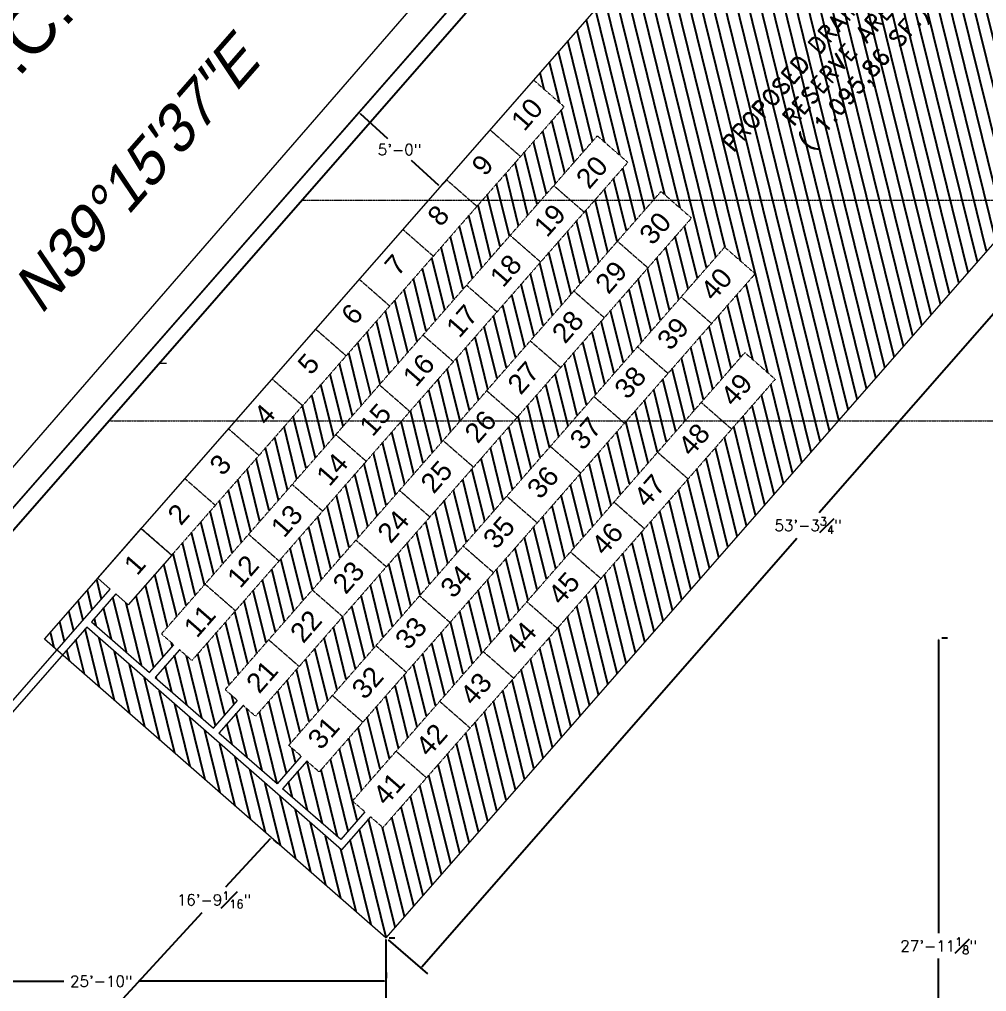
# Model space of a CAD drawing. Header units: inches. Extents: x 437 to 8681, y 26 to 3302.
# Drawn here: x 1110 to 1636, y 1952 to 2480 of the extents above; entities that cross this region are included whole.
import ezdxf

# ---------------------------------------------------------------- set-up
doc = ezdxf.new("R2010")
doc.units = ezdxf.units.IN
doc.header["$MEASUREMENT"] = 0
doc.linetypes.add('HIDDEN2', pattern=[0.1875, 0.125, -0.0625])
doc.linetypes.add('PHANTOM2', pattern=[1.25, 0.625, -0.125, 0.125, -0.125, 0.125, -0.125])
for name, color, linetype, lineweight in [('8TEXTBOLD', 181, 'Continuous', 13), ('9TEXTLIGHT', 7, 'Continuous', 5), ('BOUNDARY', 150, 'Continuous', 53), ('COLOR PARA ELEVACIONES INICIAL', 7, 'Continuous', 9), ('FENCE', 1, 'FENCE_LINE', 9), ('PLANTA BLANCA', 7, 'Continuous', 0), ('TEXTURE', 8, 'Continuous', 0)]:
    doc.layers.add(name, color=color, linetype=linetype, lineweight=lineweight)
doc.layers.add('DIMENSION', color=1, linetype='Continuous')
doc.layers.add('TEXT', color=7, linetype='Continuous')
doc.styles.add('20- 1.20', font='stylu.ttf', dxfattribs={"oblique": 15, "height": 1.2})
doc.styles.add('PDF Arial', font='arial.ttf')
doc.styles.add('ROMAND-0.15', font='romand.shx', dxfattribs={"height": 9.6})
doc.styles.add('ROMANS', font='romans.shx')
doc.styles.get("Standard").update_dxf_attribs({"font": 'arial.ttf'})
doc.styles.add('VERDANA', font='verdana.ttf')
doc.linetypes.add('FENCE_LINE', pattern='A,0.5,-0.1,["X",Standard,S=0.1,R=0,X=-0.1,Y=-0.05],-0.001', length=0.601)
doc.dimstyles.new('SMALLER DIM', dxfattribs={"dimscale": 64, "dimtxt": 0.09375, "dimasz": 0.015625, "dimexe": 0.075, "dimexo": 0.02625, "dimgap": 0.0375, "dimtad": 0, "dimtih": 1, "dimtoh": 1, "dimdec": 4, "dimzin": 3, "dimdsep": 46, "dimlunit": 4, "dimtxsty": 'ROMANS', "dimcen": 0.0375, "dimclrd": 256, "dimclre": 256, "dimclrt": 7, "dimadec": 0, "dimazin": 0, "dimtfac": 0.75, "dimtdec": 4, "dimtmove": 0, "dimatfit": 3, "dimfxl": 1, "dimfrac": 1, "dimtolj": 1, "dimtzin": 0, "dimlwd": -1, "dimlwe": -1, "dimarcsym": 1})

# ---------------------------------------------------------------- blocks, each defined once
blk = doc.blocks.new('*D63')
at = {"layer": 'DIMENSION', "transparency": 16777216}
for p, q in [((999.23, 1959.07), (999.23, 1962.19)), ((1309.23, 1959.07), (1309.23, 1962.19)), ((1000.23, 1957.39), (1133.97, 1957.39)), ((1308.23, 1957.39), (1174.49, 1957.39))]:
    blk.add_line(p, q, dxfattribs=at)
for points in [[(1000.23, 1957.55), (1000.23, 1957.22), (999.23, 1957.39)], [(1308.23, 1957.55), (1308.23, 1957.22), (1309.23, 1957.39)]]:
    blk.add_solid(points, dxfattribs=at)
at = {"layer": 'DIMENSION', "color": 7, "transparency": 16777216, "insert": (1154.23, 1957.39), "char_height": 6, "attachment_point": 5, "style": 'ROMANS'}
blk.add_mtext('\\A1;25\'-10"', dxfattribs=at)
blk = doc.blocks.new('*D101')
at = {"layer": 'DIMENSION', "transparency": 16777216}
for p, q in [((1295.39, 2431.17), (1297.5, 2433.47)), ((1294.99, 2429.26), (1309.87, 2415.65)), ((1337.8, 2390.09), (1322.92, 2403.7)), ((1339.67, 2390.65), (1341.78, 2392.96))]:
    blk.add_line(p, q, dxfattribs=at)
for points in [[(1295.11, 2429.38), (1294.88, 2429.14), (1294.25, 2429.93)], [(1337.91, 2390.21), (1337.68, 2389.97), (1338.53, 2389.41)]]:
    blk.add_solid(points, dxfattribs=at)
at = {"layer": 'DIMENSION', "color": 7, "transparency": 16777216, "insert": (1316.39, 2409.67), "char_height": 6, "attachment_point": 5, "style": 'ROMANS'}
blk.add_mtext('\\A1;5\'-0"', dxfattribs=at)
blk = doc.blocks.new('*D107')
at = {"layer": 'DIMENSION', "transparency": 16777216}
for p, q in [((1246.05, 2034.74), (1221.87, 2008.49)), ((1247.97, 2034.34), (1250.26, 2032.22)), ((1111.19, 1888.35), (1209.16, 1994.69)), ((1111.75, 1886.47), (1114.04, 1884.36))]:
    blk.add_line(p, q, dxfattribs=at)
for points in [[(1245.93, 2034.85), (1246.18, 2034.63), (1246.73, 2035.48)], [(1111.06, 1888.46), (1111.31, 1888.23), (1110.51, 1887.61)]]:
    blk.add_solid(points, dxfattribs=at)
at = {"layer": 'DIMENSION', "color": 7, "transparency": 16777216, "insert": (1215.51, 2001.59), "char_height": 6, "attachment_point": 5, "style": 'ROMANS'}
blk.add_mtext('\\A1;16\'-9{\\H0.75x;\\S1#16;}"', dxfattribs=at)
blk = doc.blocks.new('*D119')
at = {"layer": 'DIMENSION', "transparency": 16777216}
for p, q in [((1609.5, 2143.12), (1609.5, 1983.46)), ((1611.18, 2144.12), (1614.3, 2144.12)), ((1609.5, 1810), (1609.5, 1969.66)), ((1611.18, 1809), (1614.3, 1809))]:
    blk.add_line(p, q, dxfattribs=at)
for points in [[(1609.33, 2143.12), (1609.67, 2143.12), (1609.5, 2144.12)], [(1609.33, 1810), (1609.67, 1810), (1609.5, 1809)]]:
    blk.add_solid(points, dxfattribs=at)
at = {"layer": 'DIMENSION', "color": 7, "transparency": 16777216, "insert": (1609.5, 1976.56), "char_height": 6, "attachment_point": 5, "style": 'ROMANS'}
blk.add_mtext('\\A1;27\'-11{\\H0.75x;\\S1#8;}"', dxfattribs=at)
blk = doc.blocks.new('*D120')
at = {"layer": 'DIMENSION', "transparency": 16777216}
for p, q in [((1309, 1980.01), (1309, 1941.2)), ((1310.68, 1981.01), (1313.8, 1981.01)), ((1309, 1888.59), (1309, 1927.4)), ((1300.91, 1887.59), (1313.8, 1887.59))]:
    blk.add_line(p, q, dxfattribs=at)
for points in [[(1308.83, 1980.01), (1309.17, 1980.01), (1309, 1981.01)], [(1308.83, 1888.59), (1309.17, 1888.59), (1309, 1887.59)]]:
    blk.add_solid(points, dxfattribs=at)
at = {"layer": 'DIMENSION', "color": 7, "transparency": 16777216, "insert": (1309, 1934.3), "char_height": 6, "attachment_point": 5, "style": 'ROMANS'}
blk.add_mtext('\\A1;7\'-9{\\H0.75x;\\S7#16;}"', dxfattribs=at)
blk = doc.blocks.new('*D121')
at = {"layer": 'DIMENSION', "transparency": 16777216}
for p, q in [((1731.47, 2461.45), (1752.74, 2442.85)), ((1748.47, 2445.26), (1544.55, 2212.14)), ((1328.57, 1965.22), (1532.48, 2198.34)), ((1310.26, 1979.91), (1331.53, 1961.31))]:
    blk.add_line(p, q, dxfattribs=at)
for points in [[(1748.34, 2445.37), (1748.59, 2445.15), (1749.12, 2446.01)], [(1328.45, 1965.33), (1328.7, 1965.11), (1327.91, 1964.47)]]:
    blk.add_solid(points, dxfattribs=at)
at = {"layer": 'DIMENSION', "color": 7, "transparency": 16777216, "insert": (1538.52, 2205.24), "char_height": 6, "attachment_point": 5, "style": 'ROMANS'}
blk.add_mtext('\\A1;53\'-3{\\H0.75x;\\S3#4;}"', dxfattribs=at)

msp = doc.modelspace()

# ---------------------------------------------------------------- hatches: boundary and pattern name
at = {"layer": 'DIMENSION', "transparency": 33554687}
h = msp.add_hatch(dxfattribs=at)
h.set_pattern_fill('ANSI31', color=8, scale=50, angle=238.8234663)
h.set_pattern_definition([(283.82347, (3198.944, 1755.626), (6.068978, 1.49332), [])])
h.paths.add_polyline_path([(1440.51731, 2402.72945), (1416.81559, 2375.6328), (1393.11386, 2348.53615), (1369.41214, 2321.43951), (1345.71041, 2294.34286), (1322.00869, 2267.24622), (1298.30696, 2240.14957), (1274.60524, 2213.05292), (1250.90351, 2185.95628), (1227.20179, 2158.85963), (1203.50006, 2131.76298), (1196.71541, 2137.69759), (1183.53496, 2122.62924), (1215.1687, 2094.95887), (1228.34915, 2110.02722), (1221.56449, 2115.96183), (1245.26622, 2143.05848), (1268.96794, 2170.15513), (1292.66967, 2197.25177), (1316.37139, 2224.34842), (1340.07312, 2251.44507), (1363.77484, 2278.54171), (1387.47657, 2305.63836), (1411.17829, 2332.735), (1434.88002, 2359.83165), (1458.58174, 2386.9283), (1475.1408, 2372.44391), (1451.43908, 2345.34726), (1427.73735, 2318.25062), (1404.03563, 2291.15397), (1380.3339, 2264.05732), (1356.63218, 2236.96068), (1332.93045, 2209.86403), (1309.22873, 2182.76739), (1285.52701, 2155.67074), (1261.82528, 2128.57409), (1238.12356, 2101.47745), (1231.3389, 2107.41206), (1218.15845, 2092.3437), (1249.79219, 2064.67333), (1262.97264, 2079.74169), (1256.18799, 2085.6763), (1279.88971, 2112.77294), (1303.59144, 2139.86959), (1327.29316, 2166.96624), (1350.99489, 2194.06288), (1374.69661, 2221.15953), (1398.39834, 2248.25617), (1422.10006, 2275.35282), (1445.80178, 2302.44947), (1469.50351, 2329.54611), (1493.20523, 2356.64276), (1509.7643, 2342.15837), (1486.06257, 2315.06173), (1462.36085, 2287.96508), (1438.65912, 2260.86843), (1414.9574, 2233.77179), (1391.25567, 2206.67514), (1367.55395, 2179.57849), (1343.85222, 2152.48185), (1320.1505, 2125.3852), (1296.44877, 2098.28856), (1272.74705, 2071.19191), (1265.96239, 2077.12652), (1252.78194, 2062.05816), (1284.41568, 2034.38779), (1297.59613, 2049.45615), (1290.81148, 2055.39076), (1314.5132, 2082.48741), (1338.21493, 2109.58405), (1361.91665, 2136.6807), (1385.61838, 2163.77734), (1409.3201, 2190.87399), (1433.02183, 2217.97064), (1456.72355, 2245.06728), (1480.42528, 2272.16393), (1504.127, 2299.26058), (1520.68606, 2284.77619), (1496.98434, 2257.67954), (1473.28261, 2230.5829), (1449.58089, 2203.48625), (1425.87916, 2176.3896), (1402.17744, 2149.29296), (1378.47572, 2122.19631), (1354.77399, 2095.09966), (1331.07227, 2068.00302), (1314.5132, 2082.48741), (1290.81148, 2055.39076), (1297.59613, 2049.45615), (1284.41568, 2034.38779), (1252.78194, 2062.05816), (1265.96239, 2077.12652), (1272.74705, 2071.19191), (1296.44877, 2098.28856), (1279.88971, 2112.77294), (1256.18799, 2085.6763), (1262.97264, 2079.74169), (1249.79219, 2064.67333), (1218.15845, 2092.3437), (1231.3389, 2107.41206), (1238.12356, 2101.47745), (1261.82528, 2128.57409), (1245.26622, 2143.05848), (1221.56449, 2115.96183), (1228.34915, 2110.02722), (1215.1687, 2094.95887), (1183.53496, 2122.62924), (1196.71541, 2137.69759), (1203.50006, 2131.76298), (1227.20179, 2158.85963), (1210.64273, 2173.34402), (1234.34445, 2200.44066), (1258.04618, 2227.53731), (1281.7479, 2254.63396), (1305.44963, 2281.7306), (1329.15135, 2308.82725), (1352.85307, 2335.9239), (1376.5548, 2363.02054), (1400.25652, 2390.11719), (1423.95825, 2417.21383)], flags=16)
h.paths.add_polyline_path([(1421.84346, 2381.45298), (1436.39039, 2398.08354), (1419.70459, 2412.67878), (1405.15767, 2396.04822)], flags=8)
h.paths.add_polyline_path([(1398.13597, 2354.34975), (1412.6829, 2370.98031), (1395.99711, 2385.57555), (1381.45018, 2368.94499)], flags=8)
h.paths.add_polyline_path([(1374.22841, 2327.01778), (1388.77534, 2343.64834), (1372.08955, 2358.24358), (1357.54262, 2341.61302)], flags=8)
h.paths.add_polyline_path([(1350.45894, 2299.56503), (1365.00586, 2316.19559), (1348.32007, 2330.79083), (1333.77314, 2314.16027)], flags=24)
h.paths.add_polyline_path([(1500.57759, 2263.38238), (1515.12451, 2280.01294), (1498.43872, 2294.60818), (1483.89179, 2277.97762)], flags=8)
h.paths.add_polyline_path([(1477.48163, 2236.21494), (1492.02856, 2252.8455), (1475.34277, 2267.44074), (1460.79584, 2250.81018)], flags=8)
h.paths.add_polyline_path([(1453.38296, 2208.38585), (1467.92989, 2225.01641), (1451.2441, 2239.61165), (1436.69717, 2222.98109)], flags=8)
h.paths.add_polyline_path([(1430.32489, 2182.30369), (1444.87182, 2198.93425), (1428.18603, 2213.52949), (1413.6391, 2196.89893)], flags=8)
h.paths.add_polyline_path([(1406.74652, 2155.34807), (1421.29345, 2171.97863), (1404.60766, 2186.57387), (1390.06073, 2169.94331)], flags=8)
h.paths.add_polyline_path([(1383.30624, 2128.27166), (1397.85316, 2144.90222), (1381.16737, 2159.49746), (1366.62044, 2142.8669)], flags=8)
h.paths.add_polyline_path([(1358.92588, 2100.68897), (1373.47281, 2117.31953), (1356.78701, 2131.91477), (1342.24009, 2115.28421)], flags=8)
h.paths.add_polyline_path([(1334.83273, 2072.85505), (1349.37966, 2089.48561), (1332.69387, 2104.08085), (1318.14694, 2087.45029)], flags=8)
h.paths.add_polyline_path([(1311.58355, 2046.27577), (1326.13048, 2062.90633), (1309.44469, 2077.50157), (1294.89776, 2060.87101)], flags=24)
h.paths.add_polyline_path([(1489.67941, 2320.78764), (1504.22634, 2337.4182), (1487.54055, 2352.01344), (1472.99362, 2335.38288)], flags=8)
h.paths.add_polyline_path([(1465.80564, 2293.50545), (1480.35257, 2310.13601), (1463.66678, 2324.73125), (1449.11985, 2308.10069)], flags=8)
h.paths.add_polyline_path([(1442.55646, 2266.92617), (1457.10339, 2283.55673), (1440.4176, 2298.15197), (1425.87067, 2281.52141)], flags=8)
h.paths.add_polyline_path([(1418.31971, 2239.21786), (1432.86664, 2255.84842), (1416.18085, 2270.44366), (1401.63392, 2253.8131)], flags=8)
h.paths.add_polyline_path([(1395.07053, 2212.63858), (1409.61746, 2229.26914), (1392.93167, 2243.86438), (1378.38474, 2227.23382)], flags=8)
h.paths.add_polyline_path([(1371.16297, 2185.30662), (1385.7099, 2201.93718), (1369.02411, 2216.53242), (1354.47718, 2199.90186)], flags=8)
h.paths.add_polyline_path([(1347.91379, 2158.72734), (1362.46072, 2175.3579), (1345.77493, 2189.95314), (1331.228, 2173.32258)], flags=8)
h.paths.add_polyline_path([(1323.34785, 2130.64269), (1337.89478, 2147.27325), (1321.20899, 2161.86849), (1306.66206, 2145.23793)], flags=8)
h.paths.add_polyline_path([(1299.72861, 2103.64034), (1314.27554, 2120.2709), (1297.58974, 2134.86614), (1283.04282, 2118.23558)], flags=8)
h.paths.add_polyline_path([(1275.82105, 2076.30837), (1290.36798, 2092.93893), (1273.68218, 2107.53417), (1259.13526, 2090.90361)], flags=24)
h.paths.add_polyline_path([(1456.13071, 2350.79418), (1470.67764, 2367.42474), (1453.99185, 2382.01998), (1439.44492, 2365.38942)], flags=8)
h.paths.add_polyline_path([(1432.30714, 2324.30653), (1446.85406, 2340.93709), (1430.16827, 2355.53233), (1415.62134, 2338.90177)], flags=8)
h.paths.add_polyline_path([(1408.72877, 2297.3509), (1423.27569, 2313.98146), (1406.5899, 2328.5767), (1392.04297, 2311.94614)], flags=8)
h.paths.add_polyline_path([(1384.6301, 2269.52181), (1399.17702, 2286.15237), (1382.49123, 2300.74761), (1367.9443, 2284.11705)], flags=8)
h.paths.add_polyline_path([(1361.24284, 2243.06332), (1375.78976, 2259.69388), (1359.10397, 2274.28912), (1344.55704, 2257.65856)], flags=8)
h.paths.add_polyline_path([(1337.33528, 2215.73135), (1351.8822, 2232.36191), (1335.19641, 2246.95715), (1320.64948, 2230.32659)], flags=8)
h.paths.add_polyline_path([(1313.89499, 2188.65495), (1328.44191, 2205.28551), (1311.75612, 2219.88075), (1297.2092, 2203.25019)], flags=8)
h.paths.add_polyline_path([(1289.51463, 2161.07225), (1304.06156, 2177.70281), (1287.37577, 2192.29805), (1272.82884, 2175.66749)], flags=8)
h.paths.add_polyline_path([(1266.40906, 2134.36736), (1280.95598, 2150.99792), (1264.27019, 2165.59316), (1249.72327, 2148.9626)], flags=8)
h.paths.add_polyline_path([(1242.5015, 2107.03539), (1257.04842, 2123.66595), (1240.36263, 2138.26119), (1225.8157, 2121.63063)], flags=24)
h.paths.add_polyline_path([(1326.86657, 2272.87205), (1341.4135, 2289.50261), (1324.72771, 2304.09785), (1310.18078, 2287.46729)], flags=8)
h.paths.add_polyline_path([(1303.2882, 2245.91643), (1317.83513, 2262.54699), (1301.14934, 2277.14223), (1286.60241, 2260.51167)], flags=8)
h.paths.add_polyline_path([(1279.84791, 2218.84003), (1294.39484, 2235.47059), (1277.70905, 2250.06583), (1263.16212, 2233.43527)], flags=24)
h.paths.add_polyline_path([(1255.13837, 2190.88099), (1269.68529, 2207.51155), (1252.9995, 2222.10679), (1238.45257, 2205.47623)], flags=8)
h.paths.add_polyline_path([(1231.37441, 2163.42341), (1245.92134, 2180.05397), (1229.23555, 2194.64921), (1214.68862, 2178.01865)], flags=24)
h.paths.add_polyline_path([(1207.79604, 2136.46779), (1222.34297, 2153.09835), (1205.65718, 2167.69359), (1191.11025, 2151.06303)], flags=24)
h.paths.add_polyline_path([(1175.27617, 2170.38515), (1184.32029, 2180.7247), (1167.6345, 2195.31994), (1158.59038, 2184.98039)], flags=24)
h.paths.add_polyline_path([(1518.56521, 2374.1541), (1636.19782, 2508.63585), (1599.25229, 2540.9525), (1481.61967, 2406.47075)], flags=24)
h.paths.add_polyline_path([(1159.10216, 2170.5983), (1152.31751, 2176.53291), (1123.34144, 2143.40644), (1130.12609, 2137.47183)])
h.paths.add_polyline_path([(1239.98174, 2243.33846), (1168.87657, 2162.04852), (1162.09192, 2167.98313), (1148.91146, 2152.91477), (1180.5452, 2125.2444), (1193.72566, 2140.31276), (1186.941, 2146.24737), (1210.64273, 2173.34402), (1227.20179, 2158.85963), (1203.50006, 2131.76298), (1196.71541, 2137.69759), (1183.53496, 2122.62924), (1215.1687, 2094.95887), (1228.34915, 2110.02722), (1221.56449, 2115.96183), (1245.26622, 2143.05848), (1261.82528, 2128.57409), (1238.12356, 2101.47745), (1231.3389, 2107.41206), (1218.15845, 2092.3437), (1249.79219, 2064.67333), (1262.97264, 2079.74169), (1256.18799, 2085.6763), (1279.88971, 2112.77294), (1296.44877, 2098.28856), (1272.74705, 2071.19191), (1265.96239, 2077.12652), (1252.78194, 2062.05816), (1284.41568, 2034.38779), (1297.59613, 2049.45615), (1290.81148, 2055.39076), (1314.5132, 2082.48741), (1331.07227, 2068.00302), (1307.37054, 2040.90637), (1300.58589, 2046.84098), (1284.79027, 2028.78287), (1146.31728, 2149.90666), (1133.13683, 2134.83831), (1308.99719, 1981.01137), (1730.21031, 2462.55704), (1544.55455, 2624.9521), (1389.33476, 2447.49937), (1405.89382, 2433.01498), (1382.19209, 2405.91834), (1358.49037, 2378.82169), (1334.78864, 2351.72504), (1311.08692, 2324.6284), (1287.38519, 2297.53175), (1263.68347, 2270.43511)])

# ---------------------------------------------------------------- linework, layer by layer
at = {"color": 0}
msp.add_lwpolyline([(1694.70424, 2742.19091), (1578.24003, 2742.19091), (856.53008, 1917.10668), (856.53008, 598.19693), (2115.47196, 598.19693), (2115.47196, 2144.12355), (2005.22944, 2144.12355), (2005.22944, 1084.688), (1808.37898, 1084.688), (1808.37898, 650.2838), (1363.22944, 650.2838), (1363.22944, 853.86683), (1059.22944, 853.86683), (1059.22944, 853.86683), (999.22944, 853.86683), (999.22944, 1947.59292), (1309.22944, 1947.59292)], dxfattribs=at)
at = {"layer": 'BOUNDARY', "lineweight": 0}
msp.add_line((844.87651, 1916.18814), (1574.49798, 2750.31709), dxfattribs=at)
at = {"layer": 'COLOR PARA ELEVACIONES INICIAL'}
msp.add_lwpolyline([(1544.55455, 2624.9521), (1730.21031, 2462.55704), (1308.99719, 1981.01137), (1123.34144, 2143.40644)], close=True, dxfattribs=at)
at = {"layer": 'COLOR PARA ELEVACIONES INICIAL', "color": 0, "linetype": 'HIDDEN2', "lineweight": 0}
for points in [[(1382.19209, 2405.91834), (1365.63303, 2420.40272), (1389.33476, 2447.49937), (1405.89382, 2433.01498)], [(1358.49037, 2378.82169), (1341.93131, 2393.30608), (1365.63303, 2420.40272), (1382.19209, 2405.91834)], [(1416.81559, 2375.6328), (1400.25652, 2390.11719), (1423.95825, 2417.21383), (1440.51731, 2402.72945)], [(1334.78864, 2351.72504), (1318.22958, 2366.20943), (1341.93131, 2393.30608), (1358.49037, 2378.82169)], [(1393.11386, 2348.53615), (1376.5548, 2363.02054), (1400.25652, 2390.11719), (1416.81559, 2375.6328)], [(1451.43908, 2345.34726), (1434.88002, 2359.83165), (1458.58174, 2386.9283), (1475.1408, 2372.44391)], [(1311.08692, 2324.6284), (1294.52786, 2339.11279), (1318.22958, 2366.20943), (1334.78864, 2351.72504)], [(1369.41214, 2321.43951), (1352.85307, 2335.9239), (1376.5548, 2363.02054), (1393.11386, 2348.53615)], [(1427.73735, 2318.25062), (1411.17829, 2332.735), (1434.88002, 2359.83165), (1451.43908, 2345.34726)], [(1486.06257, 2315.06173), (1469.50351, 2329.54611), (1493.20523, 2356.64276), (1509.7643, 2342.15837)], [(1287.38519, 2297.53175), (1270.82613, 2312.01614), (1294.52786, 2339.11279), (1311.08692, 2324.6284)], [(1345.71041, 2294.34286), (1329.15135, 2308.82725), (1352.85307, 2335.9239), (1369.41214, 2321.43951)], [(1404.03563, 2291.15397), (1387.47657, 2305.63836), (1411.17829, 2332.735), (1427.73735, 2318.25062)], [(1462.36085, 2287.96508), (1445.80178, 2302.44947), (1469.50351, 2329.54611), (1486.06257, 2315.06173)], [(1263.68347, 2270.43511), (1247.12441, 2284.91949), (1270.82613, 2312.01614), (1287.38519, 2297.53175)], [(1322.00869, 2267.24622), (1305.44963, 2281.7306), (1329.15135, 2308.82725), (1345.71041, 2294.34286)], [(1380.3339, 2264.05732), (1363.77484, 2278.54171), (1387.47657, 2305.63836), (1404.03563, 2291.15397)], [(1438.65912, 2260.86843), (1422.10006, 2275.35282), (1445.80178, 2302.44947), (1462.36085, 2287.96508)], [(1496.98434, 2257.67954), (1480.42528, 2272.16393), (1504.127, 2299.26058), (1520.68606, 2284.77619)], [(1239.98174, 2243.33846), (1223.42268, 2257.82285), (1247.12441, 2284.91949), (1263.68347, 2270.43511)], [(1298.30696, 2240.14957), (1281.7479, 2254.63396), (1305.44963, 2281.7306), (1322.00869, 2267.24622)], [(1356.63218, 2236.96068), (1340.07312, 2251.44507), (1363.77484, 2278.54171), (1380.3339, 2264.05732)], [(1414.9574, 2233.77179), (1398.39834, 2248.25617), (1422.10006, 2275.35282), (1438.65912, 2260.86843)], [(1473.28261, 2230.5829), (1456.72355, 2245.06728), (1480.42528, 2272.16393), (1496.98434, 2257.67954)], [(1216.28002, 2216.24181), (1199.72096, 2230.7262), (1223.42268, 2257.82285), (1239.98174, 2243.33846)], [(1274.60524, 2213.05292), (1258.04618, 2227.53731), (1281.7479, 2254.63396), (1298.30696, 2240.14957)], [(1332.93045, 2209.86403), (1316.37139, 2224.34842), (1340.07312, 2251.44507), (1356.63218, 2236.96068)], [(1391.25567, 2206.67514), (1374.69661, 2221.15953), (1398.39834, 2248.25617), (1414.9574, 2233.77179)], [(1449.58089, 2203.48625), (1433.02183, 2217.97064), (1456.72355, 2245.06728), (1473.28261, 2230.5829)], [(1192.5783, 2189.14517), (1176.01923, 2203.62955), (1199.72096, 2230.7262), (1216.28002, 2216.24181)], [(1250.90351, 2185.95628), (1234.34445, 2200.44066), (1258.04618, 2227.53731), (1274.60524, 2213.05292)], [(1309.22873, 2182.76739), (1292.66967, 2197.25177), (1316.37139, 2224.34842), (1332.93045, 2209.86403)], [(1367.55395, 2179.57849), (1350.99489, 2194.06288), (1374.69661, 2221.15953), (1391.25567, 2206.67514)], [(1425.87916, 2176.3896), (1409.3201, 2190.87399), (1433.02183, 2217.97064), (1449.58089, 2203.48625)], [(1227.20179, 2158.85963), (1210.64273, 2173.34402), (1234.34445, 2200.44066), (1250.90351, 2185.95628)], [(1285.52701, 2155.67074), (1268.96794, 2170.15513), (1292.66967, 2197.25177), (1309.22873, 2182.76739)], [(1343.85222, 2152.48185), (1327.29316, 2166.96624), (1350.99489, 2194.06288), (1367.55395, 2179.57849)], [(1402.17744, 2149.29296), (1385.61838, 2163.77734), (1409.3201, 2190.87399), (1425.87916, 2176.3896)], [(1261.82528, 2128.57409), (1245.26622, 2143.05848), (1268.96794, 2170.15513), (1285.52701, 2155.67074)], [(1320.1505, 2125.3852), (1303.59144, 2139.86959), (1327.29316, 2166.96624), (1343.85222, 2152.48185)], [(1378.47572, 2122.19631), (1361.91665, 2136.6807), (1385.61838, 2163.77734), (1402.17744, 2149.29296)], [(1296.44877, 2098.28856), (1279.88971, 2112.77294), (1303.59144, 2139.86959), (1320.1505, 2125.3852)], [(1354.77399, 2095.09966), (1338.21493, 2109.58405), (1361.91665, 2136.6807), (1378.47572, 2122.19631)], [(1331.07227, 2068.00302), (1314.5132, 2082.48741), (1338.21493, 2109.58405), (1354.77399, 2095.09966)]]:
    msp.add_lwpolyline(points, close=True, dxfattribs=at)
at = {"layer": 'COLOR PARA ELEVACIONES INICIAL', "color": 0, "lineweight": 0}
for points in [[(943.65219, 1924.2883), (1159.10216, 2170.5983), (1152.31751, 2176.53291), (1176.01923, 2203.62955), (1192.5783, 2189.14517), (1168.87657, 2162.04852), (1162.09192, 2167.98313), (1148.91146, 2152.91477), (1180.5452, 2125.2444), (1193.72566, 2140.31276)], [(1300.58589, 2046.84098), (1284.79027, 2028.78287), (1146.31728, 2149.90666), (947.65219, 1922.78573), (947.65219, 1891.83459)], [(1196.71541, 2137.69759), (1183.53496, 2122.62924), (1215.1687, 2094.95887), (1228.34915, 2110.02722)], [(1231.3389, 2107.41206), (1218.15845, 2092.3437)], [(1262.97264, 2079.74169), (1249.79219, 2064.67333), (1218.15845, 2092.3437)], [(1265.96239, 2077.12652), (1252.78194, 2062.05816)], [(1297.59613, 2049.45615), (1284.41568, 2034.38779), (1252.78194, 2062.05816)]]:
    msp.add_lwpolyline(points, dxfattribs=at)
at = {"layer": 'COLOR PARA ELEVACIONES INICIAL', "color": 0, "linetype": 'HIDDEN2', "lineweight": 0}
for points in [[(1193.72566, 2140.31276), (1186.941, 2146.24737), (1210.64273, 2173.34402), (1227.20179, 2158.85963), (1203.50006, 2131.76298), (1196.71541, 2137.69759)], [(1228.34915, 2110.02722), (1221.56449, 2115.96183), (1245.26622, 2143.05848), (1261.82528, 2128.57409), (1238.12356, 2101.47745), (1231.3389, 2107.41206)], [(1262.97264, 2079.74169), (1256.18799, 2085.6763), (1279.88971, 2112.77294), (1296.44877, 2098.28856), (1272.74705, 2071.19191), (1265.96239, 2077.12652)], [(1297.59613, 2049.45615), (1290.81148, 2055.39076), (1314.5132, 2082.48741), (1331.07227, 2068.00302), (1307.37054, 2040.90637), (1300.58589, 2046.84098)]]:
    msp.add_lwpolyline(points, dxfattribs=at)
at = {"layer": 'FENCE', "color": 0, "ltscale": 2}
msp.add_lwpolyline([(1688.25945, 521.22573), (1472.33758, 539.0833), (810.929, 537.11234), (816.19821, 1205.05206), (814.45737, 1494.63512), (821.23244, 1908.57968), (1553.68366, 2752.81047), (971.06193, 2752.81047)], dxfattribs=at)
at = {"layer": 'PLANTA BLANCA'}
msp.add_line((1578.24003, 2742.19091), (961.94747, 2037.62355), dxfattribs=at)
for points in [[(2123.47196, 2750.18877), (2123.47196, 590.19694), (848.53008, 590.19693), (845.4099, 1916.55324), (1574.60909, 2750.19091), (2123.47196, 2750.18877)], [(1185.85795, 2293.6059), (1189.70446, 2293.6059)]]:
    msp.add_lwpolyline(points, dxfattribs=at)
at = {"layer": 'TEXTURE', "color": 0, "linetype": 'PHANTOM2', "lineweight": 0, "flags": 128}
for points in [[(1263.3442, 2382.19091), (2115.47196, 2382.19091)], [(1158.37892, 2262.19091), (2115.47196, 2262.19091)]]:
    msp.add_lwpolyline(points, dxfattribs=at)

# ---------------------------------------------------------------- texts
at = {"layer": '8TEXTBOLD', "color": 7, "insert": (901.06057, 2392.6395), "char_height": 26.4115616, "width": 1043.8737749, "attachment_point": 2, "rotation": 47.1226253, "style": 'VERDANA'}
msp.add_mtext('{\\fArial|b0|i0|c0|p34;LESS PORTION OF LOT 1 BLOCK 2 FOR ROAD No. 525 RECORDED IN RIGHT-OF -WAY MAP \\PSECTION 87260-2104 (M.D.C.R.)}', dxfattribs=at)
at = {"layer": '9TEXTLIGHT', "insert": (1132.29517, 2349.68257), "char_height": 24.0105106, "attachment_point": 5, "rotation": 48.8234662, "style": '20- 1.20'}
msp.add_mtext('92.31\'    N39%%D15\'37"E ', dxfattribs=at)
at = {"layer": 'TEXT', "color": 0, "insert": (1458.10156, 2376.10483, -0.36777), "char_height": 9.1625361, "attachment_point": 1, "rotation": 48.8234663, "style": 'ROMAND-0.15'}
msp.add_mtext_dynamic_manual_height_columns('\\pxqc;PROPOSED DRAINFIELS & \\PRESERVE AREA \\P( 1.095,86 SF.)', width=255.3491291, gutter_width=12.85377, heights=[0], dxfattribs=at)
at = {"layer": 'TEXT', "attachment_point": 7, "rotation": 48.8234663, "style": 'PDF Arial'}
for s, insert, char_height in [('10', (1384.28901, 2419.01751), 10.757641), ('9', (1362.89162, 2394.55526), 10.75764), ('20', (1419.6207, 2387.55529), 10.757641), ('19', (1396.70071, 2361.35236), 10.757641), ('8', (1338.85577, 2367.07663), 10.75764), ('30', (1454.03909, 2357.03528), 10.757641), ('7', (1315.42974, 2340.29517), 10.75764), ('18', (1372.79315, 2334.02039), 10.757641), ('29', (1430.08437, 2330.40884), 10.757641), ('40', (1487.29239, 2326.70216), 10.757641), ('6', (1291.94613, 2313.44788), 10.75764), ('17', (1348.88559, 2306.68843), 10.757641), ('28', (1406.50601, 2303.45322), 10.757641), ('39', (1463.71402, 2299.74654), 10.757641), ('5', (1268.28804, 2286.40112), 10.75764), ('16', (1325.43131, 2279.87466), 10.757641), ('27', (1382.26925, 2275.74491), 10.757641), ('38', (1440.46484, 2273.16726), 10.757641), ('49', (1498.19056, 2269.29691), 10.757641), ('4', (1244.27197, 2258.9451), 10.75764), ('15', (1301.85294, 2252.91904), 10.757641), ('26', (1359.02007, 2249.16563), 10.757641), ('37', (1416.22809, 2245.45895), 10.757641), ('48', (1475.09461, 2242.12946), 10.757641), ('3', (1220.36204, 2231.61043), 10.75764), ('14', (1278.27457, 2225.96342), 10.757641), ('25', (1335.11251, 2221.83367), 10.757641), ('36', (1392.97891, 2218.87967), 10.757641), ('47', (1450.85786, 2214.42115), 10.757641), ('2', (1197.48684, 2204.69925), 10.75764), ('13', (1253.70862, 2197.87877), 10.757641), ('24', (1311.53414, 2194.87805), 10.757641), ('35', (1369.07135, 2191.54771), 10.757641), ('46', (1427.93787, 2188.21822), 10.757641), ('1', (1173.70283, 2177.50854), 10.75764), ('12', (1229.80106, 2170.5468), 10.757641), ('23', (1287.29739, 2167.16974), 10.757641), ('34', (1345.82217, 2164.96843), 10.757641), ('45', (1404.3595, 2161.26259), 10.757641), ('11', (1206.22269, 2143.59118), 10.757641), ('22', (1264.04821, 2140.59046), 10.757641), ('33', (1321.25623, 2136.88378), 10.757641), ('44', (1380.78113, 2134.30697), 10.757641), ('21', (1240.14065, 2113.25849), 10.757641), ('32', (1297.63698, 2109.88143), 10.757641), ('43', (1356.54438, 2106.59866), 10.757641), ('31', (1273.72942, 2082.54946), 10.757641), ('42', (1332.30763, 2078.89036), 10.757641), ('41', (1309.05845, 2052.31108), 10.757641)]:
    msp.add_mtext(s, dxfattribs=dict(at, insert=insert, char_height=char_height))

# ---------------------------------------------------------------- dimensions: what is measured, and where the dimension line sits
at = {"layer": 'DIMENSION'}
for p1, p2, distance, picture, middle in [((1309, 1981.01137), (1730.21031, 2462.55704), -25.12814, '*D121', (1538.51877, 2205.24037)), ((1294.25497, 2429.93341), (1338.53462, 2389.41424), 0, '*D101', (1316.39479, 2409.67383))]:
    dim = msp.add_aligned_dim(p1=p1, p2=p2, distance=distance, dimstyle='SMALLER DIM', dxfattribs=at)
    dim.commit()
    dim.dimension.update_dxf_attribs({"geometry": picture, "text_midpoint": middle})
for base, p1, p2, picture, middle in [((1609.5, 1809), (1609.5, 2144.123552), (1609.5, 1809), '*D119', (1609.5, 1976.561776)), ((1309, 1981.011375), (1299.229439, 1887.592915), (1308.997194, 1981.011375), '*D120', (1309, 1934.302145))]:
    dim = msp.add_linear_dim(base=base, p1=p1, p2=p2, angle=90, dimstyle='SMALLER DIM', dxfattribs=at)
    dim.commit()
    dim.dimension.update_dxf_attribs({"geometry": picture, "text_midpoint": middle})
dim = msp.add_linear_dim(base=(1246.73034, 2035.47686), p1=(1110.50981, 1887.61216), p2=(1246.73034, 2035.47686), angle=47.3471431, dimstyle='SMALLER DIM', dxfattribs=at)
dim.commit()
dim.dimension.update_dxf_attribs({"geometry": '*D107', "text_midpoint": (1215.51474, 2001.59295), "dimtype": 161})
dim = msp.add_linear_dim(base=(999.22944, 1957.38583), p1=(1309.22944, 1957.38583), p2=(999.22944, 1957.38583), dimstyle='SMALLER DIM', dxfattribs=at)
dim.commit()
dim.dimension.update_dxf_attribs({"geometry": '*D63', "text_midpoint": (1154.22944, 1957.38583)})

doc.saveas('drawing.dxf')
